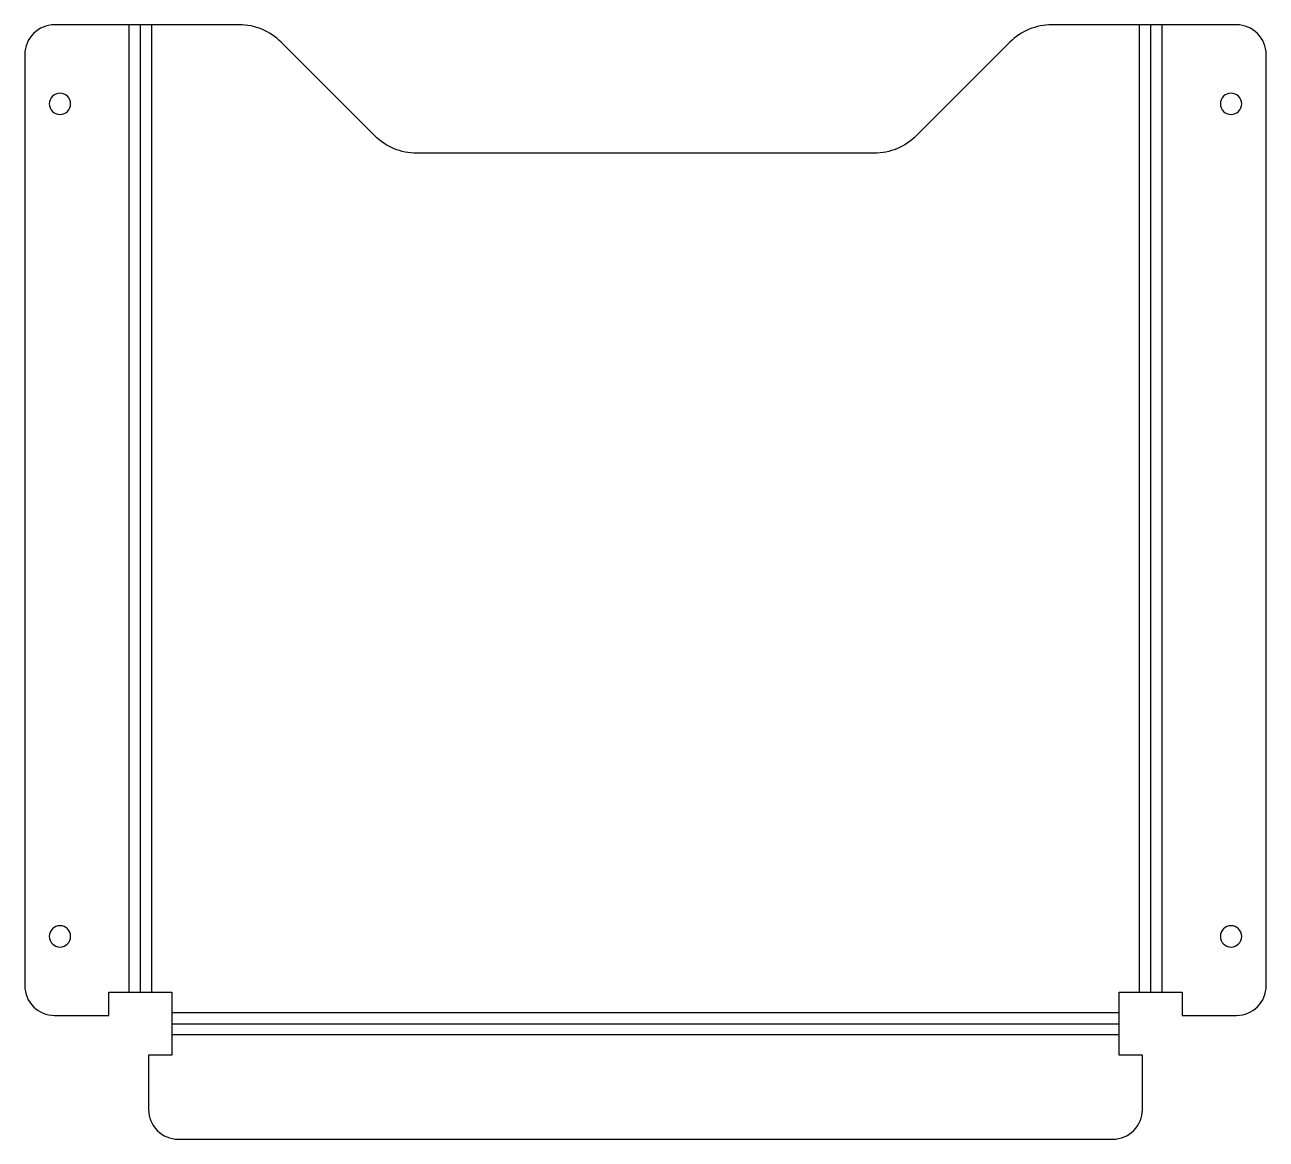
# Model space of a CAD drawing. Header units: inches. Extents: x -0.97 to 6.88, y 0 to 7.05.
import ezdxf

# ---------------------------------------------------------------- set-up
doc = ezdxf.new("R2010")
doc.units = ezdxf.units.IN

msp = doc.modelspace()

# ---------------------------------------------------------------- linework, layer by layer
at = {"layer": 'BEND'}
for p, q in [((-0.2399, 7.0514), (-0.2399, 0.9307)), ((6.1515, 0.9307), (6.1515, 7.0514)), ((-0.0399, 0.7307), (5.9515, 0.7307))]:
    msp.add_line(p, q, dxfattribs=at)
at = {"layer": 'BEND_EXTENT'}
for p, q in [((-0.3106, 0.9307), (-0.3106, 7.0514)), ((-0.1692, 7.0514), (-0.1692, 0.9307)), ((6.0808, 0.9307), (6.0808, 7.0514)), ((6.2222, 7.0514), (6.2222, 0.9307)), ((-0.0399, 0.8014), (5.9515, 0.8014)), ((5.9515, 0.66), (-0.0399, 0.66))]:
    msp.add_line(p, q, dxfattribs=at)
at = {"layer": 'INTERIOR_PROFILES', "extrusion": (0, 0, -1)}
for centre in [(0.7481, 6.5514), (-6.6597, 6.5514), (0.7481, 1.2831), (-6.6597, 1.2831)]:
    msp.add_circle(centre, 0.0675, dxfattribs=at)
at = {"layer": 'OUTER_PROFILES'}
msp.add_lwpolyline([(-0.7831, 0.7831), (-0.4399, 0.7831), (-0.4399, 0.9307), (-0.0399, 0.9307), (-0.0399, 0.5307), (-0.1875, 0.5307), (-0.1875, 0.1875, 0.414214), (0, 0), (5.9116, 0, 0.414214), (6.0991, 0.1875), (6.0991, 0.5307), (5.9515, 0.5307), (5.9515, 0.9307), (6.3515, 0.9307), (6.3515, 0.7831), (6.6947, 0.7831, 0.414214), (6.8822, 0.9706), (6.8822, 6.8639, 0.414214), (6.6947, 7.0514), (5.5261, 7.0514, 0.198912), (5.261, 6.9415), (4.6681, 6.3487, -0.198912), (4.403, 6.2389), (1.5086, 6.2389, -0.198912), (1.2435, 6.3487), (0.6506, 6.9415, 0.198912), (0.3855, 7.0514), (-0.7831, 7.0514, 0.414214), (-0.9706, 6.8639), (-0.9706, 0.9706, 0.414214)], format="xyb", close=True, dxfattribs=at)

doc.saveas('drawing.dxf')
